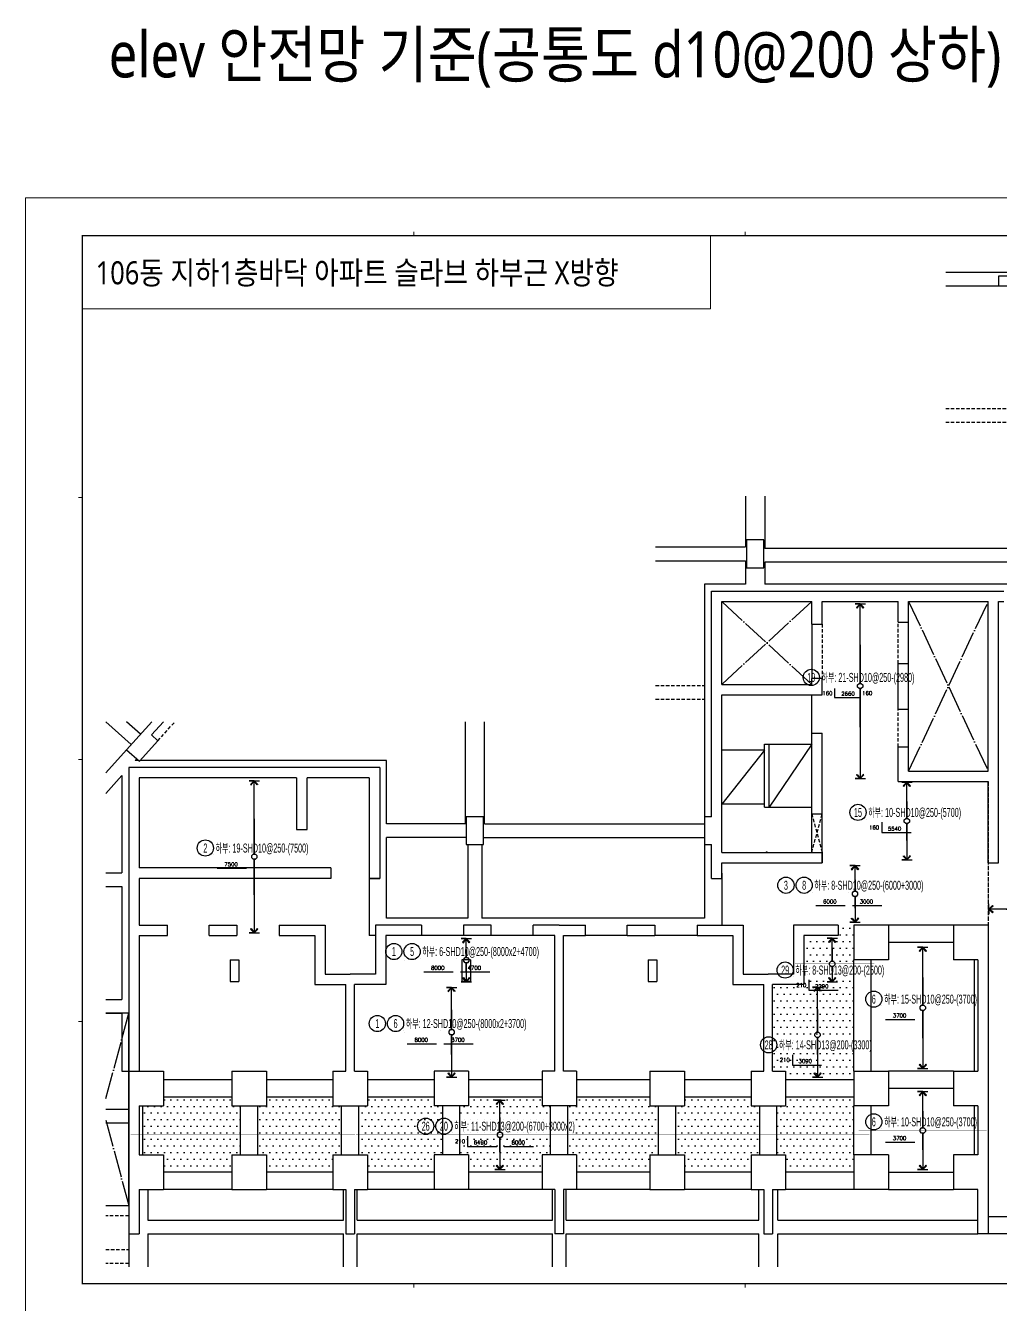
# Model space of a CAD drawing. Header units: millimetres. Extents: x 350420 to 672135, y -312840 to -44390.
# Drawn here: x 418421 to 446593, y -218605 to -181658 of the extents above; entities that cross this region are included whole.
import ezdxf
from ezdxf.enums import TextEntityAlignment as Align

# ---------------------------------------------------------------- set-up
doc = ezdxf.new("R2010")
doc.units = ezdxf.units.MM
doc.header["$LTSCALE"] = 65
for name, pattern in [('HID', [2.5, 2, -0.5]), ('XS-지하주차장$0$DDOT', [14, 12, -1, 0, -1]), ('XS-지하주차장$0$HID', [2.3, 1.5, -0.8])]:
    doc.linetypes.add(name, pattern=pattern)
for name, color, linetype in [('00', 7, 'Continuous'), ('DOT', 7, 'Continuous'), ('RP_TAG', 7, 'Continuous'), ('XDIM', 7, 'Continuous'), ('XREBAR', 1, 'Continuous'), ('XS-지하주차장$0$AWG', 5, 'XS-지하주차장$0$HID'), ('XS-지하주차장$0$B', 9, 'XS-지하주차장$0$HID'), ('XS-지하주차장$0$BEAM', 6, 'XS-지하주차장$0$HID'), ('XS-지하주차장$0$COL', 2, 'Continuous'), ('XS-지하주차장$0$DA', 7, 'XS-지하주차장$0$HID'), ('XS-지하주차장$0$EL7', 7, 'Continuous'), ('XS-지하주차장$0$FP-CORE', 8, 'Continuous'), ('XS-지하주차장$0$G', 4, 'XS-지하주차장$0$HID'), ('XS-지하주차장$0$OPEN', 9, 'XS-지하주차장$0$DDOT'), ('XS-지하주차장$0$TG', 30, 'XS-지하주차장$0$HID'), ('XS-지하주차장$0$W1', 2, 'Continuous'), ('XS-지하주차장$0$W1-H', 11, 'XS-지하주차장$0$HID'), ('XS-지하주차장$0$WG', 6, 'XS-지하주차장$0$HID')]:
    doc.layers.add(name, color=color, linetype=linetype)
doc.layers.add('XS-지하주차장$0$DEFPOINT', color=144, linetype='Continuous', plot=False)
doc.layers.add('XTITLE', color=22, linetype='Continuous', lineweight=0)
doc.styles.add('RPWK1', font='arial.ttf', dxfattribs={"bigfont": 'whgtxt.shx'})
doc.styles.add('RPWK2', font='romans.shx', dxfattribs={"bigfont": 'whgtxt.shx'})
doc.styles.add('돋움', font='malgun.ttf')
pattern_1 = [(0, (-421865, 279560), (95.25, 190.5), [0, -190.5])]

# ---------------------------------------------------------------- blocks, each defined once
blk = doc.blocks.new('dhs_sheet2e')
at = {"color": 7}
for p, q in [((20500.6, 57331.7), (20500.6, 57531.5)), ((38004.8, 57331.7), (38004.8, 57531.5)), ((2996.4, 43498.2), (2796.7, 43498.2)), ((2996.4, 29664.7), (2796.7, 29664.7)), ((2996.4, 15831.2), (2796.7, 15831.2)), ((20500.6, 1997.6), (20500.6, 1797.9)), ((38004.8, 1997.6), (38004.8, 1797.9))]:
    blk.add_line(p, q, dxfattribs=at)
blk.add_lwpolyline([(84000, 0), (84000, 59329.4), (0, 59329.4), (0, 0)], close=True, dxfattribs=at)
at = {"color": 30, "const_width": 64.9}
blk.add_lwpolyline([(81003.6, 57331.7), (2996.4, 57331.7), (2996.4, 1997.6), (81003.6, 1997.6)], close=True, dxfattribs=at)
blk = doc.blocks.new('zdfhsdtfs')
at = {"color": 255, "xscale": 0.5, "yscale": 0.5, "zscale": 0.5}
blk.add_blockref('dhs_sheet2e', (0, 0), dxfattribs=at)
blk = doc.blocks.new('zsdhdbgr')
at = {"layer": 'DOT'}
h = blk.add_hatch(dxfattribs=at)
h.set_pattern_fill('DOTS', color=8, scale=120)
h.set_pattern_definition(pattern_1)
h.paths.add_polyline_path([(20950, 4905), (20950, 9375), (20500, 9375), (20500, 9075), (19505, 9075), (19505, 7655), (18605, 7655), (18605, 5155), (18980, 5155), (18980, 4905)])
h = blk.add_hatch(dxfattribs=at)
h.set_pattern_fill('DOTS', color=8, scale=120)
h.set_pattern_definition(pattern_1)
h.paths.add_polyline_path([(400, 4155), (400, 2735), (1000, 2735), (1000, 2235), (2980, 2235), (2980, 2735), (3230, 2735), (3230, 4155), (2980, 4155), (2980, 4405), (1000, 4405), (1000, 4155)])
h = blk.add_hatch(dxfattribs=at)
h.set_pattern_fill('DOTS', color=8, scale=120)
h.set_pattern_definition(pattern_1)
h.paths.add_polyline_path([(3980, 4405), (3980, 4155), (3730, 4155), (3730, 2735), (3980, 2735), (3980, 2235), (5900, 2235), (5900, 2735), (6150, 2735), (6150, 4155), (5900, 4155), (5900, 4405)])
h = blk.add_hatch(dxfattribs=at)
h.set_pattern_fill('DOTS', color=8, scale=120)
h.set_pattern_definition(pattern_1)
h.paths.add_polyline_path([(8820, 4405), (8820, 4155), (9070, 4155), (9070, 2735), (8820, 2735), (8820, 2235), (6900, 2235), (6900, 2735), (6650, 2735), (6650, 4155), (6900, 4155), (6900, 4405)])
h = blk.add_hatch(dxfattribs=at)
h.set_pattern_fill('DOTS', color=8, scale=120)
h.set_pattern_definition(pattern_1)
h.paths.add_polyline_path([(9820, 4405), (9820, 4155), (9570, 4155), (9570, 2735), (9820, 2735), (9820, 2235), (11940, 2235), (11940, 2735), (12190, 2735), (12190, 4155), (11940, 4155), (11940, 4405)])
h = blk.add_hatch(dxfattribs=at)
h.set_pattern_fill('DOTS', color=8, scale=120)
h.set_pattern_definition(pattern_1)
h.paths.add_polyline_path([(15060, 4405), (15060, 4155), (15310, 4155), (15310, 2735), (15060, 2735), (15060, 2235), (12940, 2235), (12940, 2735), (12690, 2735), (12690, 4155), (12940, 4155), (12940, 4405)])
h = blk.add_hatch(dxfattribs=at)
h.set_pattern_fill('DOTS', color=8, scale=120)
h.set_pattern_definition(pattern_1)
h.paths.add_polyline_path([(16060, 4405), (16060, 4155), (15810, 4155), (15810, 2735), (16060, 2735), (16060, 2235), (17980, 2235), (17980, 2735), (18230, 2735), (18230, 4155), (17980, 4155), (17980, 4405)])
h = blk.add_hatch(dxfattribs=at)
h.set_pattern_fill('DOTS', color=8, scale=120)
h.set_pattern_definition(pattern_1)
h.paths.add_polyline_path([(20950, 4405), (20950, 2235), (18980, 2235), (18980, 2735), (18730, 2735), (18730, 4155), (18980, 4155), (18980, 4405)])
at = {"layer": 'XS-지하주차장$0$AWG', "color": 5, "linetype": 'ByBlock'}
for p, q in [((16635, 19225), (16635, 12500)), ((17825, 19225), (16635, 19225)), ((26435, 19225), (18375, 19225)), ((284.5, 14125), (187.1, 14125)), ((7450, 14125), (321.6, 14125)), ((7450, 12300), (7450, 14125)), ((-200, 13695.1), (-200, 10888.1)), ((7450, 9575), (7450, 11900)), ((16635, 11700), (16635, 9575)), ((6950, 10725), (6950, 9075)), ((17135, 10875), (17135, 9375)), ((-200, 10488.1), (-200, 7225)), ((9800, 9575), (7450, 9575)), ((16635, 9575), (10200, 9575)), ((7125, 9075), (6950, 9075)), ((9675, 9075), (8455, 9075)), ((11685, 9075), (10475, 9075)), ((14405, 9075), (13195, 9075)), ((16425, 9075), (15205, 9075)), ((-200, 6825), (-200, 5155)), ((-200, 5155), (300, 5155)), ((31130, 950), (24835, 950)), ((25925, 450), (24835, 450))]:
    blk.add_line(p, q, dxfattribs=at)
at = {"layer": 'XS-지하주차장$0$B', "color": 5}
for p, q in [((23607.2, 24300), (26435, 24300)), ((23607.2, 23900), (26435, 23900)), ((15223.9, 16300), (16635, 16300)), ((15223.9, 15900), (16635, 15900)), ((0, 975), (-665, 975)), ((-665, 0), (0, 0)), ((0, -400), (-665, -400))]:
    blk.add_line(p, q, dxfattribs=at)
at = {"layer": 'XS-지하주차장$0$BEAM'}
for p, q in [((22235, 16935), (22235, 18125)), ((20035, 18070), (20035, 16500)), ((22235, 14525), (22235, 15615)), ((19735, 12585), (20035, 11475)), ((19735, 11475), (20035, 12585))]:
    blk.add_line(p, q, dxfattribs=at)
at = {"layer": 'XS-지하주차장$0$COL', "color": 8}
for p, q in [((660.7, 15248.8), (-66.6, 14441.1)), ((997.1, 15248.8), (654.5, 14868.3)), ((840.3, 14701), (654.5, 14868.3)), ((-66.6, 14441.1), (305, 14106.5)), ((305, 14106.5), (840.3, 14701))]:
    blk.add_line(p, q, dxfattribs=at)
for points in [[(17850, 19700), (18350, 19700), (18350, 20500), (17850, 20500)], [(9750, 11700), (10250, 11700), (10250, 12500), (9750, 12500)]]:
    blk.add_lwpolyline(points, close=True, dxfattribs=at)
blk.add_lwpolyline([(16835, 12500), (16635, 12500), (16635, 11700), (16835, 11700)], dxfattribs=at)
at = {"layer": 'XS-지하주차장$0$DA', "linetype": 'Continuous'}
for points in [[(-665, 1275), (0, 1275), (0, 6825)], [(0, 6825), (-665, 6825)]]:
    blk.add_lwpolyline(points, dxfattribs=at)
at = {"layer": 'XS-지하주차장$0$DEFPOINT', "color": 1}
for p, q in [((18460, 11475), (18410, 11475)), ((18435, 11450), (18435, 11500))]:
    blk.add_line(p, q, dxfattribs=at)
at = {"layer": 'XS-지하주차장$0$EL7'}
for p, q in [((22535, 16935), (22535, 18125)), ((19735, 18070), (19735, 16500)), ((22535, 14525), (22535, 15615))]:
    blk.add_line(p, q, dxfattribs=at)
at = {"layer": 'XS-지하주차장$0$FP-CORE'}
for p, q in [((18367.5, 14430), (17135, 14430)), ((18367.5, 14430), (17135, 12870)), ((18367.5, 14600), (19735, 14600)), ((18367.5, 12780), (18367.5, 14600)), ((18502.5, 12780), (18502.5, 14600)), ((19735, 14600), (18502.5, 12780)), ((18365, 12870), (17135, 12870)), ((18367.5, 12780), (19735, 12780))]:
    blk.add_line(p, q, dxfattribs=at)
at = {"layer": 'XS-지하주차장$0$G', "color": 5, "linetype": 'ByBlock'}
for p, q in [((25800, 28230), (23607.2, 28230)), ((25145, 27830), (23607.2, 27830)), ((17825, 21763.2), (17825, 20300)), ((18375, 21763.2), (18375, 20255)), ((15223.9, 20300), (17825, 20300)), ((26435, 20255), (18375, 20255)), ((15223.9, 19900), (17825, 19900)), ((17825, 19900), (17825, 19225)), ((26435, 19855), (18375, 19855)), ((18375, 19855), (18375, 19225)), ((67.3, 14589.7), (-664.7, 15248.8)), ((334.9, 14887), (-66.9, 15248.8)), ((9725, 12300), (9725, 15248.8)), ((10275, 12300), (10275, 15248.8)), ((-66.6, 14441.1), (-665, 13776.5)), ((230.7, 14173.4), (187.1, 14125)), ((-200, 13695.1), (-665, 13178.7)), ((9725, 12300), (7450, 12300)), ((10275, 12300), (16635, 12300)), ((9750, 11900), (7450, 11900)), ((10250, 11900), (16635, 11900)), ((9800, 11700), (9800, 9575)), ((10200, 11700), (10200, 9575)), ((-665, 10888.1), (-200, 10888.1)), ((-665, 10488.1), (-200, 10488.1)), ((-665, 7225), (-200, 7225)), ((-665, 6825), (-200, 6825)), ((0, 4050), (-665, 4050)), ((0, 3650), (-665, 3650)), ((550, 1735), (550, 850)), ((6200, 850), (6200, 1735)), ((6600, 850), (6600, 1735)), ((12240, 850), (12240, 1735)), ((12640, 850), (12640, 1735)), ((18205, 850), (18205, 1735)), ((18755, 850), (18755, 1735)), ((550, 850), (6200, 850)), ((6600, 850), (12240, 850)), ((12640, 850), (18205, 850)), ((18755, 850), (24535, 850)), ((0, 450), (0, -500)), ((550, 450), (550, -500)), ((550, 450), (6200, 450)), ((6200, -500), (6200, 450)), ((6600, -500), (6600, 450)), ((6600, 450), (12240, 450)), ((12240, -500), (12240, 450)), ((12640, -500), (12640, 450)), ((12640, 450), (18205, 450)), ((18205, -500), (18205, 450)), ((18755, -500), (18755, 450)), ((18755, 450), (24535, 450))]:
    blk.add_line(p, q, dxfattribs=at)
at = {"layer": 'XS-지하주차장$0$OPEN'}
for p, q in [((19735, 16325), (17135, 18725)), ((19735, 18725), (17135, 16325)), ((22535, 13825), (24835, 18725)), ((22535, 18725), (24835, 13825)), ((-665, 4364.5), (0, 6825)), ((-665, 3735.5), (0, 1275))]:
    blk.add_line(p, q, dxfattribs=at)
at = {"layer": 'XS-지하주차장$0$TG', "color": 5, "linetype": 'ByBlock'}
for p, q in [((23835, 9375), (21950, 9375)), ((23835, 8875), (21950, 8875)), ((20950, 5155), (20950, 8375)), ((21450, 5155), (21450, 8375)), ((24435, 5155), (24435, 8375)), ((2980, 4905), (1000, 4905)), ((5900, 4905), (3980, 4905)), ((8820, 4905), (6900, 4905)), ((11940, 4905), (9820, 4905)), ((15060, 4905), (12940, 4905)), ((17980, 4905), (16060, 4905)), ((20950, 4905), (18980, 4905)), ((23835, 5155), (21950, 5155)), ((23835, 4655), (21950, 4655)), ((400, 2735), (400, 4155)), ((2980, 4405), (1000, 4405)), ((3230, 2735), (3230, 4155)), ((3730, 2735), (3730, 4155)), ((5900, 4405), (3980, 4405)), ((6150, 2735), (6150, 4155)), ((6650, 2735), (6650, 4155)), ((8820, 4405), (6900, 4405)), ((9070, 2735), (9070, 4155)), ((9570, 2735), (9570, 4155)), ((11940, 4405), (9820, 4405)), ((12190, 2735), (12190, 4155)), ((12690, 2735), (12690, 4155)), ((15060, 4405), (12940, 4405)), ((15310, 2735), (15310, 4155)), ((15810, 2735), (15810, 4155)), ((17980, 4405), (16060, 4405)), ((18230, 2735), (18230, 4155)), ((18730, 2735), (18730, 4155)), ((20950, 4405), (18980, 4405)), ((20950, 2735), (20950, 4155)), ((21450, 2735), (21450, 4155)), ((24435, 2735), (24435, 4155)), ((2980, 2235), (1000, 2235)), ((5900, 2235), (3980, 2235)), ((8820, 2235), (6900, 2235)), ((11940, 2235), (9820, 2235)), ((15060, 2235), (12940, 2235)), ((17980, 2235), (16060, 2235)), ((20950, 2235), (18980, 2235)), ((21950, 2235), (23835, 2235)), ((2980, 1735), (1000, 1735)), ((5900, 1735), (3980, 1735)), ((8820, 1735), (6900, 1735)), ((11940, 1735), (9820, 1735)), ((15060, 1735), (12940, 1735)), ((17980, 1735), (16060, 1735)), ((20950, 1735), (18980, 1735)), ((21950, 1735), (23835, 1735))]:
    blk.add_line(p, q, dxfattribs=at)
at = {"layer": 'XS-지하주차장$0$W1', "color": 8}
for p, q in [((25145, 27830), (25145, 28130)), ((25145, 28130), (25800, 28130)), ((26635, 27830), (25145, 27830)), ((16835, 12500), (16835, 19025)), ((16835, 19025), (25285, 19025)), ((17135, 16325), (17135, 18725)), ((17135, 18725), (19735, 18725)), ((19735, 18070), (19735, 18725)), ((20035, 18725), (22235, 18725)), ((20035, 18070), (20035, 18725)), ((22235, 18125), (22235, 18725)), ((22535, 18725), (24835, 18725)), ((22535, 18125), (22535, 18725)), ((24835, 13825), (24835, 18725)), ((25135, 11175), (25135, 18725)), ((25135, 18725), (25285, 18725)), ((22235, 18125), (22535, 18125)), ((19735, 18070), (20035, 18070)), ((22235, 15615), (22235, 16935)), ((22235, 16935), (22535, 16935)), ((22535, 15615), (22535, 16935)), ((17135, 16325), (19735, 16325)), ((19735, 16325), (19735, 16500)), ((20035, 16500), (19735, 16500)), ((20035, 16025), (20035, 16500)), ((17135, 11475), (17135, 16025)), ((17135, 16025), (20035, 16025)), ((22235, 15615), (22535, 15615)), ((19735, 11475), (19735, 14915)), ((19735, 14915), (20035, 14915)), ((20035, 11175), (20035, 14915)), ((22235, 13525), (22235, 14525)), ((22235, 14525), (22535, 14525)), ((22535, 13825), (22535, 14525)), ((7250, 13925), (0, 13925)), ((0, 13925), (0, 9375)), ((7250, 13925), (7250, 10725)), ((22535, 13825), (24835, 13825)), ((4850, 13625), (300, 13625)), ((300, 13625), (300, 11025)), ((4850, 13625), (4850, 12135)), ((6950, 13625), (5150, 13625)), ((5150, 12135), (5150, 13625)), ((6950, 13625), (6950, 10725)), ((22235, 13525), (24835, 13525)), ((24835, 11175), (24835, 13525)), ((4850, 12135), (5150, 12135)), ((16835, 10725), (16835, 11700)), ((17135, 11475), (19735, 11475)), ((17135, 10725), (17135, 11175)), ((17135, 11175), (20035, 11175)), ((24835, 11175), (25135, 11175)), ((5840, 11025), (300, 11025)), ((5840, 10725), (300, 10725)), ((300, 10725), (300, 9375)), ((5840, 11025), (5840, 10725)), ((7250, 10725), (6950, 10725)), ((16835, 10725), (17135, 10725)), ((0, 9375), (0, 450)), ((300, 9375), (1115, 9375)), ((1115, 9075), (1115, 9375)), ((2325, 9075), (2325, 9375)), ((2325, 9375), (3125, 9375)), ((3125, 9375), (3125, 9075)), ((4345, 9375), (4345, 9075)), ((4345, 9375), (5675, 9375)), ((5675, 9375), (5675, 7955)), ((8455, 9375), (7125, 9375)), ((7125, 9375), (7125, 7955)), ((8455, 9375), (8455, 9075)), ((9675, 9375), (9675, 9075)), ((10475, 9375), (9675, 9375)), ((10475, 9075), (10475, 9375)), ((11685, 9075), (11685, 9375)), ((12440, 9375), (11685, 9375)), ((12440, 9375), (13195, 9375)), ((13195, 9075), (13195, 9375)), ((14405, 9075), (14405, 9375)), ((14405, 9375), (15205, 9375)), ((15205, 9375), (15205, 9075)), ((16425, 9375), (16425, 9075)), ((16425, 9375), (17755, 9375)), ((17755, 9375), (17755, 7955)), ((20500, 9375), (19205, 9375)), ((19205, 9375), (19205, 7955)), ((20500, 9375), (20500, 9075)), ((21950, 9375), (20950, 9375)), ((20950, 9375), (20950, 8375)), ((21950, 9375), (21950, 8375)), ((24835, 9375), (23835, 9375)), ((23835, 9375), (23835, 8375)), ((24835, 9375), (24835, 450)), ((300, 9075), (1115, 9075)), ((300, 9075), (300, 5155)), ((2325, 9075), (3125, 9075)), ((4345, 9075), (5375, 9075)), ((5375, 9075), (5375, 7655)), ((8455, 9075), (7425, 9075)), ((7425, 9075), (7425, 7655)), ((10475, 9075), (9675, 9075)), ((12315, 9075), (11685, 9075)), ((12315, 5155), (12315, 9075)), ((12565, 5155), (12565, 9075)), ((12565, 9075), (13195, 9075)), ((14405, 9075), (15205, 9075)), ((16425, 9075), (17455, 9075)), ((17455, 9075), (17455, 7655)), ((20500, 9075), (19505, 9075)), ((19505, 9075), (19505, 7655)), ((2930, 8375), (2930, 7745)), ((2930, 8375), (3180, 8375)), ((3180, 8375), (3180, 7745)), ((9620, 8375), (9620, 7745)), ((9870, 8375), (9620, 8375)), ((9870, 8375), (9870, 7745)), ((15010, 8375), (15010, 7745)), ((15010, 8375), (15260, 8375)), ((15260, 8375), (15260, 7745)), ((21950, 8375), (20950, 8375)), ((24535, 8375), (23835, 8375)), ((24535, 8375), (24535, 5155)), ((5675, 7955), (6400, 7955)), ((7125, 7955), (6400, 7955)), ((17755, 7955), (18480, 7955)), ((19205, 7955), (18480, 7955)), ((2930, 7745), (3180, 7745)), ((5375, 7655), (6275, 7655)), ((6275, 5155), (6275, 7655)), ((6525, 5155), (6525, 7655)), ((7425, 7655), (6525, 7655)), ((9870, 7745), (9620, 7745)), ((15010, 7745), (15260, 7745)), ((17455, 7655), (18355, 7655)), ((18355, 5155), (18355, 7655)), ((19505, 7655), (18605, 7655)), ((18605, 5155), (18605, 7655)), ((300, 5155), (1000, 5155)), ((1000, 5155), (1000, 4155)), ((2980, 5155), (3980, 5155)), ((2980, 5155), (2980, 4155)), ((3980, 5155), (3980, 4155)), ((5900, 5155), (6275, 5155)), ((5900, 5155), (5900, 4155)), ((6525, 5155), (6900, 5155)), ((6900, 5155), (6900, 4155)), ((9820, 5155), (8820, 5155)), ((8820, 5155), (8820, 4155)), ((9820, 5155), (9820, 4155)), ((12315, 5155), (11940, 5155)), ((11940, 5155), (11940, 4155)), ((12940, 5155), (12565, 5155)), ((12940, 5155), (12940, 4155)), ((15060, 5155), (16060, 5155)), ((15060, 5155), (15060, 4155)), ((16060, 5155), (16060, 4155)), ((17980, 5155), (18355, 5155)), ((17980, 5155), (17980, 4155)), ((18605, 5155), (18980, 5155)), ((18980, 5155), (18980, 4155)), ((20950, 5155), (21950, 5155)), ((20950, 5155), (20950, 4155)), ((21950, 5155), (21950, 4155)), ((23835, 5155), (24535, 5155)), ((23835, 5155), (23835, 4155)), ((300, 4155), (300, 2735)), ((300, 4155), (1000, 4155)), ((2980, 4155), (3980, 4155)), ((5900, 4155), (6900, 4155)), ((9820, 4155), (8820, 4155)), ((12940, 4155), (11940, 4155)), ((15060, 4155), (16060, 4155)), ((17980, 4155), (18980, 4155)), ((21950, 4155), (20950, 4155)), ((24535, 4155), (23835, 4155)), ((24535, 4155), (24535, 2735)), ((300, 2735), (1000, 2735)), ((1000, 2735), (1000, 1735)), ((2980, 2735), (3980, 2735)), ((2980, 2735), (2980, 1735)), ((3980, 2735), (3980, 1735)), ((5900, 2735), (6900, 2735)), ((5900, 2735), (5900, 1735)), ((6900, 2735), (6900, 1735)), ((9820, 2735), (8820, 2735)), ((8820, 2735), (8820, 1735)), ((9820, 2735), (9820, 1735)), ((12940, 2735), (11940, 2735)), ((11940, 2735), (11940, 1735)), ((12940, 2735), (12940, 1735)), ((15060, 2735), (16060, 2735)), ((15060, 2735), (15060, 1735)), ((16060, 2735), (16060, 1735)), ((17980, 2735), (18980, 2735)), ((17980, 2735), (17980, 1735)), ((18980, 2735), (18980, 1735)), ((21950, 2735), (20950, 2735)), ((20950, 2735), (20950, 1735)), ((21950, 2735), (21950, 1735)), ((23835, 2735), (23835, 1735)), ((24535, 2735), (23835, 2735)), ((300, 1735), (300, 450)), ((300, 1735), (1000, 1735)), ((2980, 1735), (3980, 1735)), ((5900, 1735), (6275, 1735)), ((6275, 1735), (6275, 450)), ((6525, 1735), (6525, 450)), ((6525, 1735), (6900, 1735)), ((9820, 1735), (8820, 1735)), ((12315, 1735), (11940, 1735)), ((12315, 1735), (12315, 450)), ((12565, 1735), (12565, 450)), ((12940, 1735), (12565, 1735)), ((15060, 1735), (16060, 1735)), ((17980, 1735), (18355, 1735)), ((18355, 1735), (18355, 450)), ((18605, 1735), (18605, 450)), ((18605, 1735), (18980, 1735)), ((21950, 1735), (20950, 1735)), ((24535, 1735), (23835, 1735)), ((24535, 450), (24535, 1735)), ((0, 450), (300, 450)), ((6275, 450), (6525, 450)), ((12565, 450), (12315, 450)), ((18355, 450), (18605, 450)), ((24835, 450), (24535, 450))]:
    blk.add_line(p, q, dxfattribs=at)
at = {"layer": 'XS-지하주차장$0$W1', "color": 1, "linetype": 'HID'}
blk.add_lwpolyline([(24835, 13525), (24835, 9375)], dxfattribs=at)
at = {"layer": 'XS-지하주차장$0$W1-H', "color": 8, "linetype": 'ByBlock'}
for p, q in [((25145, 28130), (25800, 28130)), ((25145, 27830), (25145, 28130)), ((26635, 27830), (25145, 27830)), ((17850, 20500), (17850, 19700)), ((18350, 20500), (17850, 20500)), ((18350, 19700), (18350, 20500)), ((17850, 19700), (18350, 19700)), ((16835, 12500), (16835, 19025)), ((16835, 19025), (25285, 19025)), ((17135, 16325), (17135, 18725)), ((17135, 18725), (19735, 18725)), ((19735, 18070), (19735, 18725)), ((20035, 18725), (22235, 18725)), ((20035, 18070), (20035, 18725)), ((22235, 18125), (22235, 18725)), ((22535, 18725), (24835, 18725)), ((22535, 18125), (22535, 18725)), ((24835, 13825), (24835, 18725)), ((25135, 11175), (25135, 18725)), ((25135, 18725), (25285, 18725)), ((22235, 18125), (22535, 18125)), ((19735, 18070), (20035, 18070)), ((22235, 15615), (22235, 16935)), ((22235, 16935), (22535, 16935)), ((22535, 15615), (22535, 16935)), ((17135, 16325), (19735, 16325)), ((19735, 16325), (19735, 16500)), ((20035, 16500), (19735, 16500)), ((20035, 16025), (20035, 16500)), ((17135, 11475), (17135, 16025)), ((17135, 16025), (19735, 16025)), ((19735, 12585), (19735, 16025)), ((22235, 15615), (22535, 15615)), ((660.7, 15248.8), (-66.6, 14441.1)), ((997.1, 15248.8), (654.5, 14868.3)), ((840.3, 14701), (654.5, 14868.3)), ((-66.6, 14441.1), (305, 14106.5)), ((305, 14106.5), (840.3, 14701)), ((22235, 13525), (22235, 14525)), ((22235, 14525), (22535, 14525)), ((22535, 13825), (22535, 14525)), ((7250, 13925), (0, 13925)), ((0, 13925), (0, 450)), ((7250, 13925), (7250, 10725)), ((22535, 13825), (24835, 13825)), ((4850, 13625), (300, 13625)), ((300, 13625), (300, 11025)), ((4850, 13625), (4850, 12135)), ((6950, 13625), (5150, 13625)), ((5150, 12135), (5150, 13625)), ((6950, 13625), (6950, 10725)), ((22235, 13525), (24835, 13525)), ((24835, 11175), (24835, 13525)), ((19735, 12585), (20035, 12585)), ((9750, 12500), (9750, 11700)), ((10250, 12500), (9750, 12500)), ((10250, 11700), (10250, 12500)), ((16635, 12500), (16635, 11700)), ((16835, 12500), (16635, 12500)), ((4850, 12135), (5150, 12135)), ((9750, 11700), (10250, 11700)), ((16635, 11700), (16835, 11700)), ((16835, 10725), (16835, 11700)), ((17135, 11475), (20035, 11475)), ((20035, 11475), (20035, 11175)), ((17135, 10725), (17135, 11175)), ((17135, 11175), (20035, 11175)), ((24835, 11175), (25135, 11175)), ((5840, 11025), (300, 11025)), ((5840, 10725), (300, 10725)), ((300, 10725), (300, 9375)), ((5840, 11025), (5840, 10725)), ((6950, 10725), (7250, 10725)), ((16835, 10725), (17135, 10725)), ((300, 9375), (1115, 9375)), ((1115, 9075), (1115, 9375)), ((2325, 9075), (2325, 9375)), ((2325, 9375), (3125, 9375)), ((3125, 9375), (3125, 9075)), ((4345, 9375), (4345, 9075)), ((4345, 9375), (5675, 9375)), ((5675, 9375), (5675, 7955)), ((8455, 9375), (7125, 9375)), ((7125, 9375), (7125, 7955)), ((8455, 9375), (8455, 9075)), ((9675, 9375), (9675, 9075)), ((10475, 9375), (9675, 9375)), ((10475, 9075), (10475, 9375)), ((11685, 9075), (11685, 9375)), ((12440, 9375), (11685, 9375)), ((12440, 9375), (13195, 9375)), ((13195, 9075), (13195, 9375)), ((14405, 9075), (14405, 9375)), ((14405, 9375), (15205, 9375)), ((15205, 9375), (15205, 9075)), ((16425, 9375), (16425, 9075)), ((16425, 9375), (17755, 9375)), ((17755, 9375), (17755, 7955)), ((20500, 9375), (19205, 9375)), ((19205, 9375), (19205, 7955)), ((20500, 9375), (20500, 9075)), ((21950, 9375), (20950, 9375)), ((20950, 9375), (20950, 8375)), ((21950, 9375), (21950, 8375)), ((24835, 9375), (23835, 9375)), ((23835, 9375), (23835, 8375)), ((24835, 9375), (24835, 450)), ((300, 9075), (1115, 9075)), ((300, 9075), (300, 5155)), ((2325, 9075), (3125, 9075)), ((4345, 9075), (5375, 9075)), ((5375, 9075), (5375, 7655)), ((8455, 9075), (7425, 9075)), ((7425, 9075), (7425, 7655)), ((10475, 9075), (9675, 9075)), ((12315, 9075), (11685, 9075)), ((12315, 5155), (12315, 9075)), ((12565, 5155), (12565, 9075)), ((12565, 9075), (13195, 9075)), ((14405, 9075), (15205, 9075)), ((16425, 9075), (17455, 9075)), ((17455, 9075), (17455, 7655)), ((20500, 9075), (19505, 9075)), ((19505, 9075), (19505, 7655)), ((2930, 8375), (2930, 7745)), ((2930, 8375), (3180, 8375)), ((3180, 8375), (3180, 7745)), ((9620, 8375), (9620, 7745)), ((9870, 8375), (9620, 8375)), ((9870, 8375), (9870, 7745)), ((15010, 8375), (15010, 7745)), ((15010, 8375), (15260, 8375)), ((15260, 8375), (15260, 7745)), ((21950, 8375), (20950, 8375)), ((24535, 8375), (23835, 8375)), ((24535, 8375), (24535, 5155)), ((5675, 7955), (6400, 7955)), ((7125, 7955), (6400, 7955)), ((17755, 7955), (18480, 7955)), ((19205, 7955), (18480, 7955)), ((2930, 7745), (3180, 7745)), ((5375, 7655), (6275, 7655)), ((6275, 5155), (6275, 7655)), ((6525, 5155), (6525, 7655)), ((7425, 7655), (6525, 7655)), ((9870, 7745), (9620, 7745)), ((15010, 7745), (15260, 7745)), ((17455, 7655), (18355, 7655)), ((18355, 5155), (18355, 7655)), ((19505, 7655), (18605, 7655)), ((18605, 5155), (18605, 7655)), ((300, 5155), (1000, 5155)), ((1000, 5155), (1000, 4155)), ((2980, 5155), (3980, 5155)), ((2980, 5155), (2980, 4155)), ((3980, 5155), (3980, 4155)), ((5900, 5155), (6275, 5155)), ((5900, 5155), (5900, 4155)), ((6525, 5155), (6900, 5155)), ((6900, 5155), (6900, 4155)), ((9820, 5155), (8820, 5155)), ((8820, 5155), (8820, 4155)), ((9820, 5155), (9820, 4155)), ((12315, 5155), (11940, 5155)), ((11940, 5155), (11940, 4155)), ((12940, 5155), (12565, 5155)), ((12940, 5155), (12940, 4155)), ((15060, 5155), (16060, 5155)), ((15060, 5155), (15060, 4155)), ((16060, 5155), (16060, 4155)), ((17980, 5155), (18355, 5155)), ((17980, 5155), (17980, 4155)), ((18605, 5155), (18980, 5155)), ((18980, 5155), (18980, 4155)), ((20950, 5155), (21950, 5155)), ((20950, 5155), (20950, 4155)), ((21950, 5155), (21950, 4155)), ((23835, 5155), (24535, 5155)), ((23835, 5155), (23835, 4155)), ((300, 4155), (300, 2735)), ((300, 4155), (1000, 4155)), ((2980, 4155), (3980, 4155)), ((5900, 4155), (6900, 4155)), ((9820, 4155), (8820, 4155)), ((12940, 4155), (11940, 4155)), ((15060, 4155), (16060, 4155)), ((17980, 4155), (18980, 4155)), ((21950, 4155), (20950, 4155)), ((24535, 4155), (23835, 4155)), ((24535, 4155), (24535, 2735)), ((300, 2735), (1000, 2735)), ((1000, 2735), (1000, 1735)), ((2980, 2735), (3980, 2735)), ((2980, 2735), (2980, 1735)), ((3980, 2735), (3980, 1735)), ((5900, 2735), (6900, 2735)), ((5900, 2735), (5900, 1735)), ((6900, 2735), (6900, 1735)), ((9820, 2735), (8820, 2735)), ((8820, 2735), (8820, 1735)), ((9820, 2735), (9820, 1735)), ((12940, 2735), (11940, 2735)), ((11940, 2735), (11940, 1735)), ((12940, 2735), (12940, 1735)), ((15060, 2735), (16060, 2735)), ((15060, 2735), (15060, 1735)), ((16060, 2735), (16060, 1735)), ((17980, 2735), (18980, 2735)), ((17980, 2735), (17980, 1735)), ((18980, 2735), (18980, 1735)), ((21950, 2735), (20950, 2735)), ((20950, 2735), (20950, 1735)), ((21950, 2735), (21950, 1735)), ((23835, 2735), (23835, 1735)), ((24535, 2735), (23835, 2735)), ((300, 1735), (300, 450)), ((300, 1735), (1000, 1735)), ((2980, 1735), (3980, 1735)), ((5900, 1735), (6275, 1735)), ((6275, 1735), (6275, 450)), ((6525, 1735), (6525, 450)), ((6525, 1735), (6900, 1735)), ((9820, 1735), (8820, 1735)), ((12315, 1735), (11940, 1735)), ((12315, 1735), (12315, 450)), ((12565, 1735), (12565, 450)), ((12940, 1735), (12565, 1735)), ((15060, 1735), (16060, 1735)), ((17980, 1735), (18355, 1735)), ((18355, 1735), (18355, 450)), ((18605, 1735), (18605, 450)), ((18605, 1735), (18980, 1735)), ((21950, 1735), (20950, 1735)), ((24535, 1735), (23835, 1735)), ((24535, 450), (24535, 1735)), ((0, 450), (300, 450)), ((6275, 450), (6525, 450)), ((12565, 450), (12315, 450)), ((18355, 450), (18605, 450)), ((24835, 450), (24535, 450))]:
    blk.add_line(p, q, dxfattribs=at)
at = {"layer": 'XS-지하주차장$0$WG'}
blk.add_line((840.3, 14701), (1333.5, 15248.8), dxfattribs=at)
blk = doc.blocks.new('*U1962', base_point=(429346.9792, -210490))
at = {"layer": 'RP_TAG', "color": 0, "linetype": 'Continuous', "ltscale": 100}
for centre in [(428586.4792, -210490), (429112.9792, -210490)]:
    blk.add_circle(centre, 234, dxfattribs=at)
at = {"layer": 'RP_TAG', "color": 0, "linetype": 'Continuous', "ltscale": 100, "style": 'RPWK1', "width": 0.5}
for s, p in [('1', (428586.4792, -210490)), ('6', (429112.9792, -210490))]:
    blk.add_text(s, height=260, dxfattribs=at).set_placement(p, align=Align.MIDDLE_CENTER)
at = {"layer": 'RP_TAG', "color": 0, "linetype": 'Continuous', "ltscale": 100, "style": 'RPWK1', "width": 0.55}
blk.add_text('하부: 12-SHD10@250-(8000x2+3700)', height=260, dxfattribs=at).set_placement((429411.9792, -210490), align=Align.MIDDLE_LEFT)
blk = doc.blocks.new('*U1963', base_point=(429824.3601, -208410))
at = {"layer": 'RP_TAG', "color": 0, "linetype": 'Continuous', "ltscale": 100}
for centre in [(429063.8601, -208410), (429590.3601, -208410)]:
    blk.add_circle(centre, 234, dxfattribs=at)
at = {"layer": 'RP_TAG', "color": 0, "linetype": 'Continuous', "ltscale": 100, "style": 'RPWK1', "width": 0.5}
for s, p in [('1', (429063.8601, -208410)), ('5', (429590.3601, -208410))]:
    blk.add_text(s, height=260, dxfattribs=at).set_placement(p, align=Align.MIDDLE_CENTER)
at = {"layer": 'RP_TAG', "color": 0, "linetype": 'Continuous', "ltscale": 100, "style": 'RPWK1', "width": 0.55}
blk.add_text('하부: 6-SHD10@250-(8000x2+4700)', height=260, dxfattribs=at).set_placement((429889.3601, -208410), align=Align.MIDDLE_LEFT)
blk = doc.blocks.new('*U1982', base_point=(443167.753, -213330))
at = {"layer": 'RP_TAG', "color": 0, "linetype": 'Continuous', "ltscale": 100}
blk.add_circle((442933.753, -213330), 234, dxfattribs=at)
at = {"layer": 'RP_TAG', "color": 0, "linetype": 'Continuous', "ltscale": 100, "style": 'RPWK1', "width": 0.55}
blk.add_text('하부: 10-SHD10@250-(3700)', height=260, dxfattribs=at).set_placement((443232.753, -213330), align=Align.MIDDLE_LEFT)
at = {"layer": 'RP_TAG', "color": 0, "linetype": 'Continuous', "ltscale": 100, "style": 'RPWK1', "width": 0.5}
blk.add_text('6', height=260, dxfattribs=at).set_placement((442933.753, -213330), align=Align.MIDDLE_CENTER)
blk = doc.blocks.new('*U1983', base_point=(443167.753, -209785))
at = {"layer": 'RP_TAG', "color": 0, "linetype": 'Continuous', "ltscale": 100}
blk.add_circle((442933.753, -209785), 234, dxfattribs=at)
at = {"layer": 'RP_TAG', "color": 0, "linetype": 'Continuous', "ltscale": 100, "style": 'RPWK1', "width": 0.5}
blk.add_text('6', height=260, dxfattribs=at).set_placement((442933.753, -209785), align=Align.MIDDLE_CENTER)
at = {"layer": 'RP_TAG', "color": 0, "linetype": 'Continuous', "ltscale": 100, "style": 'RPWK1', "width": 0.55}
blk.add_text('하부: 15-SHD10@250-(3700)', height=260, dxfattribs=at).set_placement((443232.753, -209785), align=Align.MIDDLE_LEFT)
blk = doc.blocks.new('*U1986', base_point=(441153.7649, -206495))
at = {"layer": 'RP_TAG', "color": 0, "linetype": 'Continuous', "ltscale": 100}
for centre in [(440393.2649, -206495), (440919.7649, -206495)]:
    blk.add_circle(centre, 234, dxfattribs=at)
at = {"layer": 'RP_TAG', "color": 0, "linetype": 'Continuous', "ltscale": 100, "style": 'RPWK1', "width": 0.5}
for s, p in [('3', (440393.2649, -206495)), ('8', (440919.7649, -206495))]:
    blk.add_text(s, height=260, dxfattribs=at).set_placement(p, align=Align.MIDDLE_CENTER)
at = {"layer": 'RP_TAG', "color": 0, "linetype": 'Continuous', "ltscale": 100, "style": 'RPWK1', "width": 0.55}
blk.add_text('하부: 8-SHD10@250-(6000+3000)', height=260, dxfattribs=at).set_placement((441218.7649, -206495), align=Align.MIDDLE_LEFT)
blk = doc.blocks.new('*U1992', base_point=(441360.253, -200490))
at = {"layer": 'RP_TAG', "color": 0, "linetype": 'Continuous', "ltscale": 100}
blk.add_circle((441126.253, -200490), 234, dxfattribs=at)
at = {"layer": 'RP_TAG', "color": 0, "linetype": 'Continuous', "ltscale": 100, "style": 'RPWK1', "width": 0.5}
blk.add_text('19', height=260, dxfattribs=at).set_placement((441126.253, -200490), align=Align.MIDDLE_CENTER)
at = {"layer": 'RP_TAG', "color": 0, "linetype": 'Continuous', "ltscale": 100, "style": 'RPWK1', "width": 0.55}
blk.add_text('하부: 21-SHD10@250-(2980)', height=260, dxfattribs=at).set_placement((441425.253, -200490), align=Align.MIDDLE_LEFT)
blk = doc.blocks.new('*U1994', base_point=(442710.253, -204390))
at = {"layer": 'RP_TAG', "color": 0, "linetype": 'Continuous', "ltscale": 100}
blk.add_circle((442476.253, -204390), 234, dxfattribs=at)
at = {"layer": 'RP_TAG', "color": 0, "linetype": 'Continuous', "ltscale": 100, "style": 'RPWK1', "width": 0.5}
blk.add_text('15', height=260, dxfattribs=at).set_placement((442476.253, -204390), align=Align.MIDDLE_CENTER)
at = {"layer": 'RP_TAG', "color": 0, "linetype": 'Continuous', "ltscale": 100, "style": 'RPWK1', "width": 0.55}
blk.add_text('하부: 10-SHD10@250-(5700)', height=260, dxfattribs=at).set_placement((442775.253, -204390), align=Align.MIDDLE_LEFT)
blk = doc.blocks.new('*U1996', base_point=(423850.253, -205420))
at = {"layer": 'RP_TAG', "color": 0, "linetype": 'Continuous', "ltscale": 100}
blk.add_circle((423616.253, -205420), 234, dxfattribs=at)
at = {"layer": 'RP_TAG', "color": 0, "linetype": 'Continuous', "ltscale": 100, "style": 'RPWK1', "width": 0.5}
blk.add_text('2', height=260, dxfattribs=at).set_placement((423616.253, -205420), align=Align.MIDDLE_CENTER)
at = {"layer": 'RP_TAG', "color": 0, "linetype": 'Continuous', "ltscale": 100, "style": 'RPWK1', "width": 0.55}
blk.add_text('하부: 19-SHD10@250-(7500)', height=260, dxfattribs=at).set_placement((423915.253, -205420), align=Align.MIDDLE_LEFT)
blk = doc.blocks.new('*U1998', base_point=(430744.4792, -213455))
at = {"layer": 'RP_TAG', "color": 0, "linetype": 'Continuous', "ltscale": 100}
for centre in [(429983.9792, -213455), (430510.4792, -213455)]:
    blk.add_circle(centre, 234, dxfattribs=at)
at = {"layer": 'RP_TAG', "color": 0, "linetype": 'Continuous', "ltscale": 100, "style": 'RPWK1', "width": 0.5}
for s, p in [('26', (429983.9792, -213455)), ('20', (430510.4792, -213455))]:
    blk.add_text(s, height=260, dxfattribs=at).set_placement(p, align=Align.MIDDLE_CENTER)
at = {"layer": 'RP_TAG', "color": 0, "linetype": 'Continuous', "ltscale": 100, "style": 'RPWK1', "width": 0.55}
blk.add_text('하부: 11-SHD13@200-(6700+8000x2)', height=260, dxfattribs=at).set_placement((430809.4792, -213455), align=Align.MIDDLE_LEFT)
blk = doc.blocks.new('*U2001', base_point=(440127.753, -211105))
at = {"layer": 'RP_TAG', "color": 0, "linetype": 'Continuous', "ltscale": 100}
blk.add_circle((439893.753, -211105), 234, dxfattribs=at)
at = {"layer": 'RP_TAG', "color": 0, "linetype": 'Continuous', "ltscale": 100, "style": 'RPWK1', "width": 0.55}
blk.add_text('하부: 14-SHD13@200-(3300)', height=260, dxfattribs=at).set_placement((440192.753, -211105), align=Align.MIDDLE_LEFT)
at = {"layer": 'RP_TAG', "color": 0, "linetype": 'Continuous', "ltscale": 100, "style": 'RPWK1', "width": 0.5}
blk.add_text('28', height=260, dxfattribs=at).set_placement((439893.753, -211105), align=Align.MIDDLE_CENTER)
blk = doc.blocks.new('*U2002', base_point=(440605.1339, -208945))
at = {"layer": 'RP_TAG', "color": 0, "linetype": 'Continuous', "ltscale": 100}
blk.add_circle((440371.1339, -208945), 234, dxfattribs=at)
at = {"layer": 'RP_TAG', "color": 0, "linetype": 'Continuous', "ltscale": 100, "style": 'RPWK1', "width": 0.5}
blk.add_text('29', height=260, dxfattribs=at).set_placement((440371.1339, -208945), align=Align.MIDDLE_CENTER)
at = {"layer": 'RP_TAG', "color": 0, "linetype": 'Continuous', "ltscale": 100, "style": 'RPWK1', "width": 0.55}
blk.add_text('하부: 8-SHD13@200-(2500)', height=260, dxfattribs=at).set_placement((440670.1339, -208945), align=Align.MIDDLE_LEFT)

msp = doc.modelspace()

# ---------------------------------------------------------------- linework, layer by layer
at = {"layer": 'RP_TAG', "color": 250, "linetype": 'Continuous', "ltscale": 100}
for p, q in [((441360.3, -200685), (441360.3, -200685)), ((442710.3, -204585), (442710.3, -204585)), ((423850.3, -205615), (423850.3, -205615)), ((441153.8, -206690), (441153.8, -206690)), ((442211.7, -206690), (442211.7, -206690)), ((429824.4, -208605), (429824.4, -208605)), ((430882.3, -208605), (430882.3, -208605)), ((440605.1, -209140), (440605.1, -209140)), ((443167.8, -209980), (443167.8, -209980)), ((429347, -210685), (429347, -210685)), ((430404.9, -210685), (430404.9, -210685)), ((440127.8, -211300), (440127.8, -211300)), ((443167.8, -213525), (443167.8, -213525)), ((430744.5, -213650), (430744.5, -213650)), ((432149.5, -213650), (432149.5, -213650))]:
    msp.add_line(p, q, dxfattribs=at)
at = {"layer": 'RP_TAG', "color": 1, "linetype": 'Continuous', "ltscale": 100}
for points in [[(441795.3, -200814.6), (441795.3, -201075), (442544.4, -201075), (442544.4, -200814.6)], [(443161.5, -204674.9), (443161.5, -204975), (444008.7, -204975)], [(423954.3, -206005), (424801.6, -206005)], [(441257.8, -207080), (442105.1, -207080)], [(442315.7, -207080), (443163, -207080)], [(429928.4, -208995), (430775.7, -208995)], [(430986.3, -208995), (431833.6, -208995)], [(441056.4, -209229.9), (441056.4, -209530), (441903.6, -209530)], [(443271.8, -210370), (444119.1, -210370)], [(429451, -211075), (430298.3, -211075)], [(430508.9, -211075), (431356.3, -211075)], [(440579, -211389.9), (440579, -211690), (441426.2, -211690)], [(431195.7, -213739.9), (431195.7, -214040), (432042.9, -214040)], [(443271.8, -213915), (444119.1, -213915)], [(432253.5, -214040), (433100.8, -214040)]]:
    msp.add_lwpolyline(points, dxfattribs=at)
at = {"layer": 'XDIM', "color": 4, "linetype": 'Continuous', "elevation": -1.5}
for points in [[(442540, -199552.5), (442540, -200665), (442508.9, -200665), (442571.1, -200665), (442615, -200708.9), (442615, -200771.1), (442571.1, -200815), (442508.9, -200815), (442465, -200771.1), (442465, -200708.9), (442508.9, -200665), (442540, -200665), (442540, -199552.5), (442540, -199552.5), (442540, -198365), (442646.1, -198471.1), (442626, -198487.9), (442540, -198365), (442433.9, -198471.1), (442454, -198487.9), (442540, -198365), (442390, -198365), (442690, -198365)], [(442540, -201927.5), (442540, -200815), (442571.1, -200815), (442508.9, -200815), (442465, -200771.1), (442465, -200708.9), (442508.9, -200665), (442571.1, -200665), (442615, -200708.9), (442615, -200771.1), (442571.1, -200815), (442540, -200815), (442540, -201927.5), (442540, -201927.5), (442540, -203415), (442433.9, -203308.9), (442454, -203292.1), (442540, -203415), (442646.1, -203308.9), (442626, -203292.1), (442540, -203415), (442390, -203415), (442690, -203415)], [(443890, -204077.5), (443890, -204565), (443858.9, -204565), (443921.1, -204565), (443965, -204608.9), (443965, -204671.1), (443921.1, -204715), (443858.9, -204715), (443815, -204671.1), (443815, -204608.9), (443858.9, -204565), (443890, -204565), (443890, -204077.5), (443890, -204077.5), (443890, -203515), (443996.1, -203621.1), (443976, -203637.9), (443890, -203515), (443783.9, -203621.1), (443804, -203637.9), (443890, -203515), (443740, -203515), (444040, -203515)], [(443890, -205202.5), (443890, -204715), (443921.1, -204715), (443858.9, -204715), (443815, -204671.1), (443815, -204608.9), (443858.9, -204565), (443921.1, -204565), (443965, -204608.9), (443965, -204671.1), (443921.1, -204715), (443890, -204715), (443890, -205202.5), (443890, -205202.5), (443890, -205765), (443783.9, -205658.9), (443804, -205642.1), (443890, -205765), (443996.1, -205658.9), (443976, -205642.1), (443890, -205765), (443740, -205765), (444040, -205765)], [(441732.5, -208340), (441732.5, -208690), (441701.4, -208690), (441763.6, -208690), (441807.5, -208733.9), (441807.5, -208796.1), (441763.6, -208840), (441701.4, -208840), (441657.5, -208796.1), (441657.5, -208733.9), (441701.4, -208690), (441732.5, -208690), (441732.5, -208340), (441732.5, -208340), (441732.5, -208025), (441838.6, -208131.1), (441818.5, -208147.9), (441732.5, -208025), (441626.4, -208131.1), (441646.5, -208147.9), (441732.5, -208025), (441582.5, -208025), (441882.5, -208025)], [(441732.5, -208970), (441732.5, -208840), (441763.6, -208840), (441701.4, -208840), (441657.5, -208796.1), (441657.5, -208733.9), (441701.4, -208690), (441763.6, -208690), (441807.5, -208733.9), (441807.5, -208796.1), (441763.6, -208840), (441732.5, -208840), (441732.5, -208970), (441732.5, -208970), (441732.5, -209285), (441626.4, -209178.9), (441646.5, -209162.1), (441732.5, -209285), (441838.6, -209178.9), (441818.5, -209162.1), (441732.5, -209285), (441582.5, -209285), (441882.5, -209285)], [(441307.5, -210085), (441307.5, -210740), (441276.4, -210740), (441338.6, -210740), (441382.5, -210783.9), (441382.5, -210846.1), (441338.6, -210890), (441276.4, -210890), (441232.5, -210846.1), (441232.5, -210783.9), (441276.4, -210740), (441307.5, -210740), (441307.5, -210085), (441307.5, -210085), (441307.5, -209435), (441413.6, -209541.1), (441393.5, -209557.9), (441307.5, -209435), (441201.4, -209541.1), (441221.5, -209557.9), (441307.5, -209435), (441157.5, -209435), (441457.5, -209435)], [(441307.5, -211385), (441307.5, -210890), (441338.6, -210890), (441276.4, -210890), (441232.5, -210846.1), (441232.5, -210783.9), (441276.4, -210740), (441338.6, -210740), (441382.5, -210783.9), (441382.5, -210846.1), (441338.6, -210890), (441307.5, -210890), (441307.5, -211385), (441307.5, -211385), (441307.5, -212035), (441201.4, -211928.9), (441221.5, -211912.1), (441307.5, -212035), (441413.6, -211928.9), (441393.5, -211912.1), (441307.5, -212035), (441157.5, -212035), (441457.5, -212035)], [(432130, -213205), (432130, -213630), (432098.9, -213630), (432161.1, -213630), (432205, -213673.9), (432205, -213736.1), (432161.1, -213780), (432098.9, -213780), (432055, -213736.1), (432055, -213673.9), (432098.9, -213630), (432130, -213630), (432130, -213205), (432130, -213205), (432130, -212705), (432236.1, -212811.1), (432216, -212827.9), (432130, -212705), (432023.9, -212811.1), (432044, -212827.9), (432130, -212705), (431980, -212705), (432280, -212705)], [(432130, -214205), (432130, -213780), (432161.1, -213780), (432098.9, -213780), (432055, -213736.1), (432055, -213673.9), (432098.9, -213630), (432161.1, -213630), (432205, -213673.9), (432205, -213736.1), (432161.1, -213780), (432130, -213780), (432130, -214205), (432130, -214205), (432130, -214705), (432023.9, -214598.9), (432044, -214582.1), (432130, -214705), (432236.1, -214598.9), (432216, -214582.1), (432130, -214705), (431980, -214705), (432280, -214705)]]:
    msp.add_lwpolyline(points, dxfattribs=at).dxf.unprotected_set("ltscale", 0)
at = {"layer": 'XDIM', "color": 4, "linetype": 'Continuous'}
for points in [[(425030, -204572.5), (425030, -205595), (424998.9, -205595), (425061.1, -205595), (425105, -205638.9), (425105, -205701.1), (425061.1, -205745), (424998.9, -205745), (424955, -205701.1), (424955, -205638.9), (424998.9, -205595), (425030, -205595), (425030, -204572.5), (425030, -204572.5), (425030, -203475), (425136.1, -203581.1), (425116, -203597.9), (425030, -203475), (424923.9, -203581.1), (424944, -203597.9), (425030, -203475), (424880, -203475), (425180, -203475)], [(425030, -206767.5), (425030, -205745), (425061.1, -205745), (424998.9, -205745), (424955, -205701.1), (424955, -205638.9), (424998.9, -205595), (425061.1, -205595), (425105, -205638.9), (425105, -205701.1), (425061.1, -205745), (425030, -205745), (425030, -206767.5), (425030, -206767.5), (425030, -207865), (424923.9, -207758.9), (424944, -207742.1), (425030, -207865), (425136.1, -207758.9), (425116, -207742.1), (425030, -207865), (424880, -207865), (425180, -207865)], [(442390, -206335), (442390, -206670), (442358.9, -206670), (442421.1, -206670), (442465, -206713.9), (442465, -206776.1), (442421.1, -206820), (442358.9, -206820), (442315, -206776.1), (442315, -206713.9), (442358.9, -206670), (442390, -206670), (442390, -206335), (442390, -206335), (442390, -205925), (442496.1, -206031.1), (442476, -206047.9), (442390, -205925), (442283.9, -206031.1), (442304, -206047.9), (442390, -205925), (442240, -205925), (442540, -205925)], [(442390, -207155), (442390, -206820), (442421.1, -206820), (442358.9, -206820), (442315, -206776.1), (442315, -206713.9), (442358.9, -206670), (442421.1, -206670), (442465, -206713.9), (442465, -206776.1), (442421.1, -206820), (442390, -206820), (442390, -207155), (442390, -207155), (442390, -207565), (442283.9, -207458.9), (442304, -207442.1), (442390, -207565), (442496.1, -207458.9), (442476, -207442.1), (442390, -207565), (442240, -207565), (442540, -207565)], [(446760, -207182.5), (447185, -207182.5), (447185, -207213.6), (447185, -207151.4), (447228.9, -207107.5), (447291.1, -207107.5), (447335, -207151.4), (447335, -207213.6), (447291.1, -207257.5), (447228.9, -207257.5), (447185, -207213.6), (447185, -207182.5), (446760, -207182.5), (446760, -207182.5), (446260, -207182.5), (446366.1, -207076.4), (446382.9, -207096.5), (446260, -207182.5), (446366.1, -207288.6), (446382.9, -207268.5), (446260, -207182.5), (446260, -207332.5), (446260, -207032.5)], [(431157.5, -208347.5), (431157.5, -208585), (431126.4, -208585), (431188.6, -208585), (431232.5, -208628.9), (431232.5, -208691.1), (431188.6, -208735), (431126.4, -208735), (431082.5, -208691.1), (431082.5, -208628.9), (431126.4, -208585), (431157.5, -208585), (431157.5, -208347.5), (431157.5, -208347.5), (431157.5, -208035), (431263.6, -208141.1), (431243.5, -208157.9), (431157.5, -208035), (431051.4, -208141.1), (431071.5, -208157.9), (431157.5, -208035), (431007.5, -208035), (431307.5, -208035)], [(444347.5, -209160), (444347.5, -209960), (444316.4, -209960), (444378.6, -209960), (444422.5, -210003.9), (444422.5, -210066.1), (444378.6, -210110), (444316.4, -210110), (444272.5, -210066.1), (444272.5, -210003.9), (444316.4, -209960), (444347.5, -209960), (444347.5, -209160), (444347.5, -209160), (444347.5, -208285), (444453.6, -208391.1), (444433.5, -208407.9), (444347.5, -208285), (444241.4, -208391.1), (444261.5, -208407.9), (444347.5, -208285), (444197.5, -208285), (444497.5, -208285)], [(431157.5, -208972.5), (431157.5, -208735), (431188.6, -208735), (431126.4, -208735), (431082.5, -208691.1), (431082.5, -208628.9), (431126.4, -208585), (431188.6, -208585), (431232.5, -208628.9), (431232.5, -208691.1), (431188.6, -208735), (431157.5, -208735), (431157.5, -208972.5), (431157.5, -208972.5), (431157.5, -209285), (431051.4, -209178.9), (431071.5, -209162.1), (431157.5, -209285), (431263.6, -209178.9), (431243.5, -209162.1), (431157.5, -209285), (431007.5, -209285), (431307.5, -209285)], [(430732.5, -210092.5), (430732.5, -210665), (430701.4, -210665), (430763.6, -210665), (430807.5, -210708.9), (430807.5, -210771.1), (430763.6, -210815), (430701.4, -210815), (430657.5, -210771.1), (430657.5, -210708.9), (430701.4, -210665), (430732.5, -210665), (430732.5, -210092.5), (430732.5, -210092.5), (430732.5, -209445), (430838.6, -209551.1), (430818.5, -209567.9), (430732.5, -209445), (430626.4, -209551.1), (430646.5, -209567.9), (430732.5, -209445), (430582.5, -209445), (430882.5, -209445)], [(444347.5, -210910), (444347.5, -210110), (444378.6, -210110), (444316.4, -210110), (444272.5, -210066.1), (444272.5, -210003.9), (444316.4, -209960), (444378.6, -209960), (444422.5, -210003.9), (444422.5, -210066.1), (444378.6, -210110), (444347.5, -210110), (444347.5, -210910), (444347.5, -210910), (444347.5, -211785), (444241.4, -211678.9), (444261.5, -211662.1), (444347.5, -211785), (444453.6, -211678.9), (444433.5, -211662.1), (444347.5, -211785), (444197.5, -211785), (444497.5, -211785)], [(430732.5, -211387.5), (430732.5, -210815), (430763.6, -210815), (430701.4, -210815), (430657.5, -210771.1), (430657.5, -210708.9), (430701.4, -210665), (430763.6, -210665), (430807.5, -210708.9), (430807.5, -210771.1), (430763.6, -210815), (430732.5, -210815), (430732.5, -211387.5), (430732.5, -211387.5), (430732.5, -212035), (430626.4, -211928.9), (430646.5, -211912.1), (430732.5, -212035), (430838.6, -211928.9), (430818.5, -211912.1), (430732.5, -212035), (430582.5, -212035), (430882.5, -212035)], [(444347.5, -213017.5), (444347.5, -213505), (444316.4, -213505), (444378.6, -213505), (444422.5, -213548.9), (444422.5, -213611.1), (444378.6, -213655), (444316.4, -213655), (444272.5, -213611.1), (444272.5, -213548.9), (444316.4, -213505), (444347.5, -213505), (444347.5, -213017.5), (444347.5, -213017.5), (444347.5, -212455), (444453.6, -212561.1), (444433.5, -212577.9), (444347.5, -212455), (444241.4, -212561.1), (444261.5, -212577.9), (444347.5, -212455), (444197.5, -212455), (444497.5, -212455)], [(444347.5, -214142.5), (444347.5, -213655), (444378.6, -213655), (444316.4, -213655), (444272.5, -213611.1), (444272.5, -213548.9), (444316.4, -213505), (444378.6, -213505), (444422.5, -213548.9), (444422.5, -213611.1), (444378.6, -213655), (444347.5, -213655), (444347.5, -214142.5), (444347.5, -214142.5), (444347.5, -214705), (444241.4, -214598.9), (444261.5, -214582.1), (444347.5, -214705), (444453.6, -214598.9), (444433.5, -214582.1), (444347.5, -214705), (444197.5, -214705), (444497.5, -214705)]]:
    msp.add_lwpolyline(points, dxfattribs=at).dxf.unprotected_set("ltscale", 0)
at = {"layer": 'XREBAR', "color": 30, "linetype": 'Continuous', "const_width": 1}
for points in [[(441190, -200900), (441190, -200740), (443890, -200740), (443890, -200900)], [(441190, -204800), (441190, -204640), (446730, -204640), (446730, -204640)], [(421280, -205670), (421280, -205670), (428780, -205670), (428780, -205670)], [(438190, -206745), (438190, -206745), (444190, -206745), (444190, -206745)], [(443590, -206770), (443590, -206770), (444190, -206770), (444202.5, -206766.7), (444211.7, -206757.5), (444215, -206745), (446590, -206745), (446590, -206745)], [(421355, -208660), (421355, -208660), (429355, -208660), (429355, -208660)], [(428905, -208685), (428905, -208685), (429355, -208685), (429367.5, -208681.7), (429376.7, -208672.5), (429380, -208660), (436905, -208660), (436905, -208660)], [(436260, -208685), (436260, -208685), (436905, -208685), (436917.5, -208681.7), (436926.7, -208672.5), (436930, -208660), (440960, -208660), (440960, -208660)], [(442497.5, -210035), (442497.5, -210035), (446197.5, -210035), (446197.5, -210035)], [(421355, -210740), (421355, -210740), (429355, -210740), (429355, -210740)], [(428905, -210765), (428905, -210765), (429355, -210765), (429367.5, -210761.7), (429376.7, -210752.5), (429380, -210740), (436905, -210740), (436905, -210740)], [(436410, -210765), (436410, -210765), (436905, -210765), (436917.5, -210761.7), (436926.7, -210752.5), (436930, -210740), (440110, -210740), (440110, -210740)], [(442497.5, -213580), (442497.5, -213580), (446197.5, -213580), (446197.5, -213580)]]:
    msp.add_lwpolyline(points, dxfattribs=at).dxf.unprotected_set("ltscale", 0)
at = {"layer": 'XREBAR', "color": 11, "linetype": 'Continuous', "const_width": 1}
for points in [[(440660, -208975), (440660, -208765), (442950, -208765), (442950, -208765)], [(439810, -211025), (439810, -210815), (442900, -210815), (442900, -210815)], [(421455, -213915), (421455, -213705), (427945, -213705), (427945, -213705)], [(427355, -213730), (427355, -213730), (427945, -213730), (427957.5, -213726.7), (427966.7, -213717.5), (427970, -213705), (435355, -213705), (435355, -213705)], [(434805, -213730), (434805, -213730), (435355, -213730), (435367.5, -213726.7), (435376.7, -213717.5), (435380, -213705), (442805, -213705), (442805, -213705)]]:
    msp.add_lwpolyline(points, dxfattribs=at).dxf.unprotected_set("ltscale", 0)
at = {"layer": 'XTITLE', "color": 3, "ltscale": 2}
msp.add_lwpolyline([(420060.6, -187724.8), (438216.3, -187724.8), (438216.3, -189838.9), (420060.6, -189838.9)], close=True, dxfattribs=at)

# ---------------------------------------------------------------- block references
at = {"layer": '00'}
msp.add_blockref('zsdhdbgr', (421405, -217020), dxfattribs=at)
at = {"layer": 'RP_TAG', "color": 30, "linetype": 'Continuous', "ltscale": 2.02768e-317}
for name, p in [('*U1992', (441360.3, -200490)), ('*U1994', (442710.3, -204390)), ('*U1996', (423850.3, -205420)), ('*U1986', (441153.8, -206495)), ('*U1963', (429824.4, -208410)), ('*U1983', (443167.8, -209785)), ('*U1962', (429347, -210490)), ('*U1982', (443167.8, -213330))]:
    msp.add_blockref(name, p, dxfattribs=at)
at = {"layer": 'RP_TAG', "color": 11, "linetype": 'Continuous', "ltscale": 2.02768e-317}
for name, p in [('*U2002', (440605.1, -208945)), ('*U2001', (440127.8, -211105)), ('*U1998', (430744.5, -213455))]:
    msp.add_blockref(name, p, dxfattribs=at)
at = {"layer": 'XTITLE', "color": 2, "xscale": 1.094399995910547, "yscale": 1.094399995910547, "zscale": 1.094399995910547}
msp.add_blockref('zdfhsdtfs', (418420.9, -219096.8), dxfattribs=at)

# ---------------------------------------------------------------- texts
at = {"layer": 'RP_TAG', "color": 2, "linetype": 'Continuous', "ltscale": 100, "style": 'RPWK2'}
msp.add_text('160', height=113.24, rotation=359.99998, dxfattribs=at).set_placement((441738.1, -200948.2), align=Align.MIDDLE_RIGHT)
msp.add_text('2660', height=113.24, rotation=359.99998, dxfattribs=at).set_placement((442187.3, -201049.9), align=Align.BOTTOM_CENTER)
msp.add_text('160', height=113.24, rotation=359.99998, dxfattribs=at).set_placement((442596.4, -200946.3), align=Align.MIDDLE_LEFT)
for s, p in [('160', (443088.1, -204917.7)), ('210', (440983, -209472.7)), ('210', (440505.6, -211632.7)), ('210', (431122.4, -213982.7))]:
    msp.add_text(s, height=113.24, dxfattribs=at).set_placement(p, align=Align.BOTTOM_RIGHT)
for s, p in [('5540', (443533.5, -204951.2)), ('7500', (424359.3, -205982.2)), ('6000', (441662.8, -207057.2)), ('3000', (442720.8, -207057.2)), ('8000', (430333.4, -208972.2)), ('4700', (431391.4, -208972.2)), ('2290', (441428.4, -209506.2)), ('3700', (443676.8, -210347.2)), ('8000', (429856.1, -211052.2)), ('3700', (430914, -211052.2)), ('3090', (440951, -211666.2)), ('6490', (431567.7, -214016.2)), ('8000', (432658.6, -214017.2)), ('3700', (443676.8, -213892.2))]:
    msp.add_text(s, height=113.24, dxfattribs=at).set_placement(p, align=Align.BOTTOM_CENTER)
at = {"layer": 'XTITLE', "color": 2, "style": '돋움', "width": 0.85}
for s, height, p in [('elev 안전망 기준(공통도 d10@200 상하)', 1328.115, (420822.9, -182492.6)), ('106동 지하1층바닥 아파트 슬라브 하부근 X방향', 664.057, (420446.5, -188801.3))]:
    msp.add_text(s, height=height, dxfattribs=at).set_placement(p, align=Align.MIDDLE_LEFT)

doc.saveas('drawing.dxf')
